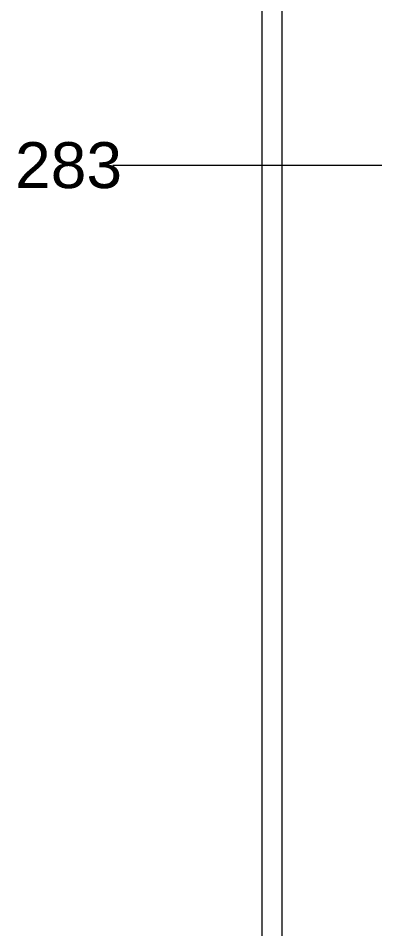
# Model space of a CAD drawing. Header units: metres. Extents: x 0.424 to 0.895, y -0.018 to 0.953.
# Drawn here: x 0.5034 to 0.5588, y 0.4275 to 0.5662 of the extents above; entities that cross this region are included whole.
import ezdxf

# ---------------------------------------------------------------- set-up
doc = ezdxf.new("R2010")
doc.units = ezdxf.units.M
for name, color, linetype, lineweight in [('Bemaßung (ISO)', 7, 'Continuous', 25), ('Sichtbar (ISO)', 7, 'Continuous', 50), ('Sichtbar schmal (ISO)', 7, 'Continuous', 35)]:
    doc.layers.add(name, color=color, linetype=linetype, lineweight=lineweight)
doc.styles.add('Arial', font='arial.ttf')

# ---------------------------------------------------------------- blocks, each defined once
blk = doc.blocks.new('Gruppe-7')
at = {"layer": 'Bemaßung (ISO)', "lineweight": 9, "transparency": 33554687}
blk.add_line((-0.08822984654390711, 0.06643304165992481), (-0.1292005556444933, 0.06643304165992481), dxfattribs=at)
at = {"layer": 'Bemaßung (ISO)', "transparency": 33554687, "insert": (-0.1441005552233491, 0.06643304165992481), "char_height": 0.007, "attachment_point": 4, "line_spacing_factor": 1.004016064257028, "style": 'Arial'}
blk.add_mtext('283', dxfattribs=at)

msp = doc.modelspace()

# ---------------------------------------------------------------- linework, layer by layer
at = {"layer": 'Sichtbar (ISO)', "lineweight": 9}
msp.add_line((0.5406000000000001, 0.2713760999609757), (0.5406000000000001, 0.6784220666533911), dxfattribs=at)
at = {"layer": 'Sichtbar schmal (ISO)', "lineweight": 9}
msp.add_line((0.5436000000000001, 0.6706760999609758), (0.5436000000000001, 0.2713760999609756), dxfattribs=at)

# ---------------------------------------------------------------- block references
at = {"layer": 'Bemaßung (ISO)'}
msp.add_blockref('Gruppe-7', (0.647029846543907, 0.4773430583010509), dxfattribs=at)

doc.saveas('drawing.dxf')
